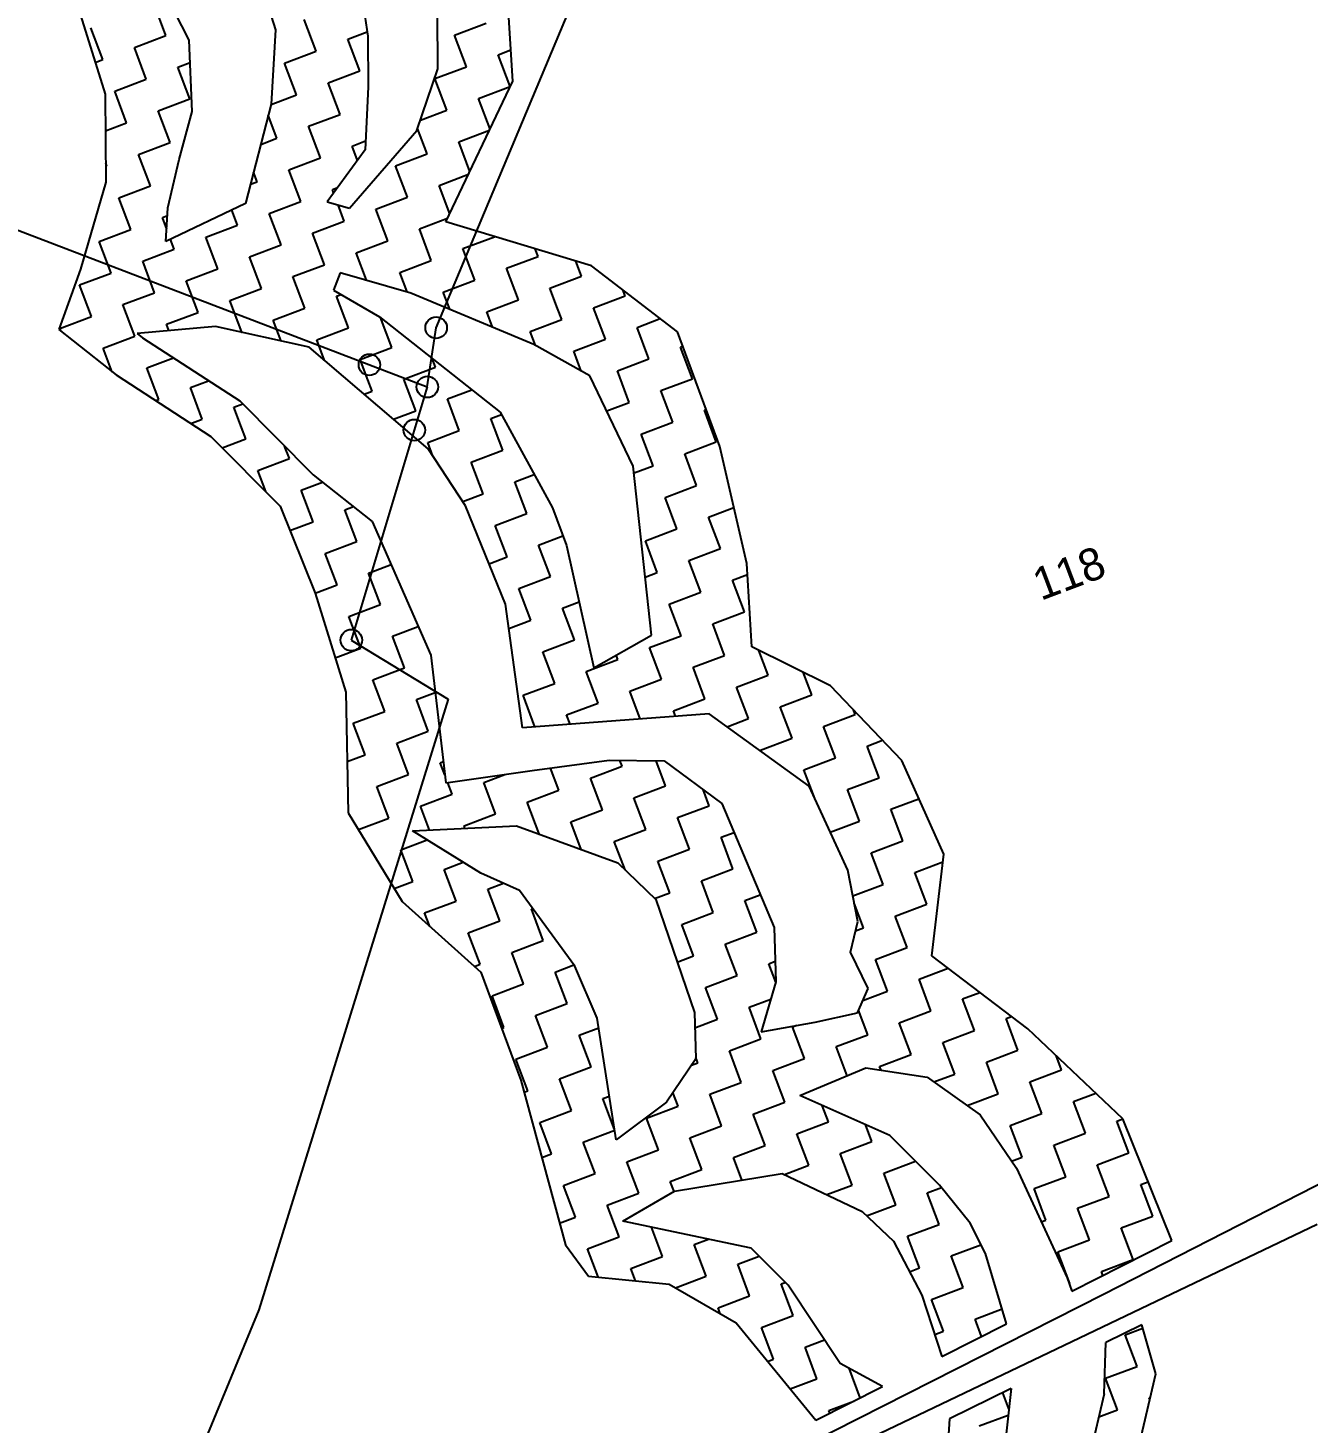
# Model space of a CAD drawing. Header units: metres. Extents: x 307096 to 311250, y 1932270 to 1936190.
# Drawn here: x 310046.4 to 310417.4, y 1934458.8 to 1934863 of the extents above; entities that cross this region are included whole.
import ezdxf

# ---------------------------------------------------------------- set-up
doc = ezdxf.new("R2010")
doc.units = ezdxf.units.M
for name, color, linetype in [('POLY_HATCH', 12, 'Continuous'), ('POLY_PARCEL', 6, 'Continuous'), ('POLY_WATER', 4, 'Continuous'), ('TEXT_PARCEL', 7, 'Continuous')]:
    doc.layers.add(name, color=color, linetype=linetype)
doc.styles.add('TEXT_MAP', font='')
doc.styles.get('TEXT_MAP').set_extended_font_data('Kruti Dev 050')

msp = doc.modelspace()

# ---------------------------------------------------------------- linework, layer by layer
for centre in [(310164.71, 1934776.18), (310145.37, 1934765.44), (310162.15, 1934759.02), (310158.4, 1934746.52), (310140.13, 1934685.66)]:
    msp.add_circle(centre, 3.11)
at = {"layer": 'POLY_HATCH'}
for p, q in [((310109.25, 1934891.18), (310118.12, 1934862.45)), ((310186.93, 1934847.57), (310184.3, 1934888.73)), ((310093.19, 1934859.47), (310084.08, 1934877.42)), ((310142.61, 1934876.11), (310144.94, 1934860.66)), ((310165.23, 1934851.2), (310165.07, 1934867.09)), ((310061.7, 1934866.72), (310068.79, 1934843.85)), ((310093.99, 1934838.78), (310093.19, 1934859.47)), ((310118.12, 1934862.45), (310116.88, 1934840.99)), ((310144.94, 1934860.66), (310145.05, 1934845.92)), ((310159.13, 1934833.35), (310165.23, 1934851.2)), ((310167.54, 1934806.85), (310186.93, 1934847.57)), ((310068.79, 1934843.85), (310069, 1934818.38)), ((310145.05, 1934845.92), (310144.14, 1934827.7)), ((310090.26, 1934824.93), (310093.99, 1934838.78)), ((310116.88, 1934840.99), (310109.48, 1934812.14)), ((310139.61, 1934810.83), (310159.13, 1934833.35)), ((310144.14, 1934827.7), (310133.09, 1934812.64)), ((310087.01, 1934810.87), (310090.26, 1934824.93)), ((310069, 1934818.38), (310061.7, 1934793.13)), ((310109.48, 1934812.14), (310086.41, 1934801.11)), ((310086.41, 1934801.11), (310087.01, 1934810.87)), ((310133.09, 1934812.64), (310139.61, 1934810.83)), ((310209.71, 1934794.15), (310167.54, 1934806.85)), ((310234.65, 1934774.95), (310209.71, 1934794.15)), ((310061.7, 1934793.13), (310055.39, 1934775.68)), ((310136.92, 1934792.11), (310134.93, 1934787.08)), ((310157.42, 1934786.23), (310136.92, 1934792.11)), ((310134.93, 1934787.08), (310148.33, 1934779.33)), ((310193.02, 1934771.28), (310157.42, 1934786.23)), ((310148.33, 1934779.33), (310183.26, 1934751.68)), ((310055.39, 1934775.68), (310071.95, 1934762.49)), ((310100.73, 1934776.57), (310078.07, 1934774.49)), ((310078.07, 1934774.49), (310079.66, 1934773.21)), ((310127.92, 1934770.5), (310100.73, 1934776.57)), ((310246.93, 1934741.8), (310234.65, 1934774.95)), ((310079.66, 1934773.21), (310107.78, 1934754.99)), ((310162.35, 1934741.11), (310127.92, 1934770.5)), ((310209.27, 1934762.24), (310193.02, 1934771.28)), ((310071.95, 1934762.49), (310099.42, 1934744.69)), ((310221.84, 1934736.04), (310209.27, 1934762.24)), ((310107.78, 1934754.99), (310129.08, 1934733.59)), ((310183.26, 1934751.68), (310198.39, 1934723.95)), ((310099.42, 1934744.69), (310119.49, 1934724.52)), ((310254.72, 1934707.83), (310246.93, 1934741.8)), ((310173.24, 1934724.61), (310162.35, 1934741.11)), ((310129.08, 1934733.59), (310146.2, 1934720.01)), ((310227.08, 1934687.08), (310221.84, 1934736.04)), ((310119.49, 1934724.52), (310129.65, 1934699.31)), ((310184.78, 1934696.09), (310173.24, 1934724.61)), ((310198.39, 1934723.95), (310202.5, 1934713.06)), ((310146.2, 1934720.01), (310163.14, 1934681.3)), ((310202.5, 1934713.06), (310210.4, 1934677.68)), ((310256.17, 1934683.71), (310254.72, 1934707.83)), ((310129.65, 1934699.31), (310138.53, 1934670.56)), ((310189.74, 1934660.25), (310184.78, 1934696.09)), ((310210.4, 1934677.68), (310227.08, 1934687.08)), ((310163.14, 1934681.3), (310167.48, 1934644.28)), ((310279, 1934672.44), (310256.17, 1934683.71)), ((310138.53, 1934670.56), (310139.24, 1934635.66)), ((310299.64, 1934650.75), (310279, 1934672.44)), ((310243.83, 1934664.33), (310189.74, 1934660.25)), ((310272.75, 1934643.35), (310243.83, 1934664.33)), ((310192.57, 1934647.91), (310214.8, 1934650.85)), ((310214.8, 1934650.85), (310230.81, 1934650.67)), ((310230.81, 1934650.67), (310247.53, 1934638.31)), ((310311.82, 1934623.68), (310299.64, 1934650.75)), ((310167.48, 1934644.28), (310192.57, 1934647.91)), ((310283.99, 1934619.02), (310272.75, 1934643.35)), ((310247.53, 1934638.31), (310262.63, 1934602.41)), ((310139.24, 1934635.66), (310154.86, 1934609.89)), ((310157.86, 1934630.4), (310188.02, 1934631.83)), ((310177.61, 1934618.18), (310157.86, 1934630.4)), ((310188.02, 1934631.83), (310217.35, 1934621.12)), ((310217.35, 1934621.12), (310228.36, 1934610.5)), ((310308.3, 1934594.18), (310311.82, 1934623.68)), ((310188.86, 1934613.1), (310177.61, 1934618.18)), ((310286.87, 1934604.16), (310283.99, 1934619.02)), ((310204.92, 1934591.16), (310188.86, 1934613.1)), ((310154.86, 1934609.89), (310177.65, 1934589.45)), ((310228.36, 1934610.5), (310239.53, 1934577.78)), ((310284.8, 1934595.22), (310286.87, 1934604.16)), ((310262.63, 1934602.41), (310263.13, 1934586.66)), ((310289.93, 1934584.71), (310284.8, 1934595.22)), ((310336.17, 1934573.03), (310308.3, 1934594.18)), ((310177.65, 1934589.45), (310189.21, 1934558.21)), ((310211.38, 1934576.1), (310204.92, 1934591.16)), ((310263.13, 1934586.66), (310258.85, 1934572.21)), ((310286.75, 1934577.68), (310289.93, 1934584.71)), ((310216.89, 1934540.86), (310211.38, 1934576.1)), ((310239.53, 1934577.78), (310239.94, 1934564.32)), ((310274.52, 1934575.01), (310286.75, 1934577.68)), ((310258.85, 1934572.21), (310274.52, 1934575.01)), ((310363.71, 1934546.95), (310336.17, 1934573.03)), ((310239.94, 1934564.32), (310231.44, 1934551.79)), ((310270.06, 1934553.71), (310289.21, 1934561.71)), ((310289.21, 1934561.71), (310306.94, 1934559.06)), ((310189.21, 1934558.21), (310202.19, 1934510.48)), ((310306.94, 1934559.06), (310322.33, 1934548.15)), ((310231.44, 1934551.79), (310216.89, 1934540.86)), ((310296.19, 1934542.18), (310270.06, 1934553.71)), ((310322.33, 1934548.15), (310332.84, 1934532.68)), ((310377.88, 1934511.68), (310363.71, 1934546.95)), ((310310.57, 1934527.78), (310296.19, 1934542.18)), ((310332.84, 1934532.68), (310347.55, 1934500.9)), ((310233.81, 1934526.04), (310264.94, 1934531.17)), ((310264.94, 1934531.17), (310288.18, 1934520.11)), ((310319.41, 1934516.72), (310310.57, 1934527.78)), ((310218.83, 1934517.28), (310233.81, 1934526.04)), ((310288.18, 1934520.11), (310297.27, 1934511.48)), ((310255.99, 1934509.52), (310218.83, 1934517.28)), ((310323.9, 1934507.92), (310319.41, 1934516.72)), ((310297.27, 1934511.48), (310305.47, 1934495.92)), ((310348.92, 1934497.07), (310377.88, 1934511.68)), ((310202.19, 1934510.48), (310208.88, 1934501.43)), ((310266.66, 1934498.77), (310255.99, 1934509.52)), ((310330, 1934487.53), (310323.9, 1934507.92)), ((310208.88, 1934501.43), (310232.27, 1934499.11)), ((310232.27, 1934499.11), (310251.6, 1934487.84)), ((310347.55, 1934500.9), (310348.92, 1934497.07)), ((310281.82, 1934476.11), (310266.66, 1934498.77)), ((310305.47, 1934495.92), (310311.24, 1934478.07)), ((310251.6, 1934487.84), (310274.69, 1934459.65)), ((310311.24, 1934478.07), (310330, 1934487.53)), ((310369.17, 1934487.29), (310358.76, 1934482.21)), ((310373.23, 1934473.11), (310369.17, 1934487.29)), ((310358.31, 1934467.3), (310358.76, 1934482.21)), ((310294.07, 1934469.42), (310281.82, 1934476.11)), ((310367.99, 1934450.78), (310373.23, 1934473.11)), ((310274.69, 1934459.65), (310294.07, 1934469.42)), ((310331.3, 1934468.8), (310313.49, 1934460.1)), ((310331.3, 1934468.8), (310326.67, 1934427.3)), ((310358.31, 1934467.3), (310350.86, 1934435.53)), ((310313.49, 1934460.1), (310311.08, 1934424.51))]:
    msp.add_line(p, q, dxfattribs=at)
at = {"layer": 'POLY_HATCH', "linetype": 'Continuous'}
for p, q in [((310086.42, 1934860.79), (310082.97, 1934869.95)), ((310068.11, 1934853.88), (310064.65, 1934863.04)), ((310129.97, 1934856.29), (310126.51, 1934865.45)), ((310170.05, 1934860.95), (310179.21, 1934864.4)), ((310077.27, 1934857.33), (310086.42, 1934860.79)), ((310139.12, 1934859.74), (310144.75, 1934861.87)), ((310142.58, 1934850.59), (310139.12, 1934859.74)), ((310173.51, 1934851.79), (310170.05, 1934860.95)), ((310080.72, 1934848.18), (310077.27, 1934857.33)), ((310120.81, 1934852.84), (310129.97, 1934856.29)), ((310182.67, 1934855.25), (310186.35, 1934856.64)), ((310186.12, 1934846.09), (310182.67, 1934855.25)), ((310065.94, 1934853.06), (310068.11, 1934853.88)), ((310089.88, 1934851.63), (310093.44, 1934852.97)), ((310093.33, 1934842.47), (310089.88, 1934851.63)), ((310124.26, 1934843.68), (310120.81, 1934852.84)), ((310164.35, 1934848.34), (310173.51, 1934851.79)), ((310071.56, 1934844.72), (310080.72, 1934848.18)), ((310133.42, 1934847.13), (310142.58, 1934850.59)), ((310136.88, 1934837.97), (310133.42, 1934847.13)), ((310167.8, 1934839.18), (310164.35, 1934848.34)), ((310075.02, 1934835.56), (310071.56, 1934844.72)), ((310116.86, 1934840.88), (310124.26, 1934843.68)), ((310176.96, 1934842.63), (310186.12, 1934846.09)), ((310180.33, 1934833.71), (310176.96, 1934842.63)), ((310084.18, 1934839.02), (310093.33, 1934842.47)), ((310087.63, 1934829.86), (310084.18, 1934839.02)), ((310160.13, 1934836.28), (310167.8, 1934839.18)), ((310068.88, 1934833.25), (310075.02, 1934835.56)), ((310118.56, 1934831.06), (310116.05, 1934837.73)), ((310127.72, 1934834.52), (310136.88, 1934837.97)), ((310131.17, 1934825.36), (310127.72, 1934834.52)), ((310113.88, 1934829.3), (310118.56, 1934831.06)), ((310162.1, 1934826.57), (310159.32, 1934833.93)), ((310171.26, 1934830.02), (310180.18, 1934833.38)), ((310078.47, 1934826.4), (310087.63, 1934829.86)), ((310081.93, 1934817.25), (310078.47, 1934826.4)), ((310140.33, 1934828.82), (310144.27, 1934830.3)), ((310141.9, 1934824.65), (310140.33, 1934828.82)), ((310152.94, 1934823.11), (310162.1, 1934826.57)), ((310174.49, 1934821.45), (310171.26, 1934830.02)), ((310069.31, 1934822.95), (310068.96, 1934823.89)), ((310068.97, 1934822.82), (310069.31, 1934822.95)), ((310122.01, 1934821.91), (310131.17, 1934825.36)), ((310156.4, 1934813.95), (310152.94, 1934823.11)), ((310110.91, 1934817.72), (310112.86, 1934818.45)), ((310112.86, 1934818.45), (310111.81, 1934821.22)), ((310125.47, 1934812.75), (310122.01, 1934821.91)), ((310165.56, 1934817.41), (310174.11, 1934820.63)), ((310072.77, 1934813.79), (310081.93, 1934817.25)), ((310134.63, 1934816.2), (310136.12, 1934816.76)), ((310134.99, 1934815.23), (310134.63, 1934816.2)), ((310168.66, 1934809.19), (310165.56, 1934817.41)), ((310076.22, 1934804.63), (310072.77, 1934813.79)), ((310107.15, 1934805.84), (310105.49, 1934810.24)), ((310116.31, 1934809.29), (310125.47, 1934812.75)), ((310138.08, 1934807.04), (310136.31, 1934811.75)), ((310147.24, 1934810.5), (310156.4, 1934813.95)), ((310150.69, 1934801.34), (310147.24, 1934810.5)), ((310085.38, 1934808.09), (310086.87, 1934808.65)), ((310086.63, 1934804.76), (310085.38, 1934808.09)), ((310119.76, 1934800.14), (310116.31, 1934809.29)), ((310128.92, 1934803.59), (310138.08, 1934807.04)), ((310159.85, 1934804.79), (310168.04, 1934807.88)), ((310067.06, 1934801.18), (310076.22, 1934804.63)), ((310097.99, 1934802.38), (310107.15, 1934805.84)), ((310101.45, 1934793.23), (310097.99, 1934802.38)), ((310132.38, 1934794.43), (310128.92, 1934803.59)), ((310163.31, 1934795.64), (310159.85, 1934804.79)), ((310172.46, 1934799.09), (310181.62, 1934802.55)), ((310181.62, 1934802.55), (310181.6, 1934802.62)), ((310070.52, 1934792.02), (310067.06, 1934801.18)), ((310079.68, 1934795.48), (310088.84, 1934798.93)), ((310088.84, 1934798.93), (310087.77, 1934801.76)), ((310110.61, 1934796.68), (310119.76, 1934800.14)), ((310141.54, 1934797.89), (310150.69, 1934801.34)), ((310175.92, 1934789.93), (310172.46, 1934799.09)), ((310194.24, 1934796.84), (310193.4, 1934799.06)), ((310083.13, 1934786.32), (310079.68, 1934795.48)), ((310114.06, 1934787.52), (310110.61, 1934796.68)), ((310123.22, 1934790.98), (310132.38, 1934794.43)), ((310144.54, 1934789.92), (310141.54, 1934797.89)), ((310154.15, 1934792.18), (310163.31, 1934795.64)), ((310185.08, 1934793.39), (310194.24, 1934796.84)), ((310206.85, 1934791.14), (310205.2, 1934795.5)), ((310061.36, 1934788.57), (310070.52, 1934792.02)), ((310092.29, 1934789.77), (310101.45, 1934793.23)), ((310126.67, 1934781.82), (310123.22, 1934790.98)), ((310156.27, 1934786.56), (310154.15, 1934792.18)), ((310188.53, 1934784.23), (310185.08, 1934793.39)), ((310197.69, 1934787.68), (310206.85, 1934791.14)), ((310064.82, 1934779.41), (310061.36, 1934788.57)), ((310073.97, 1934782.86), (310083.13, 1934786.32)), ((310095.74, 1934780.61), (310092.29, 1934789.77)), ((310104.9, 1934784.07), (310114.06, 1934787.52)), ((310166.76, 1934786.48), (310175.92, 1934789.93)), ((310168.63, 1934781.52), (310166.76, 1934786.48)), ((310199.91, 1934781.79), (310197.69, 1934787.68)), ((310219.46, 1934785.43), (310218.82, 1934787.13)), ((310077.43, 1934773.7), (310073.97, 1934782.86)), ((310108.36, 1934774.91), (310104.9, 1934784.07)), ((310135.83, 1934785.27), (310137.17, 1934785.78)), ((310139.29, 1934776.12), (310135.83, 1934785.27)), ((310179.37, 1934780.77), (310188.53, 1934784.23)), ((310210.3, 1934781.98), (310219.46, 1934785.43)), ((310213.76, 1934772.82), (310210.3, 1934781.98)), ((310055.66, 1934775.95), (310064.82, 1934779.41)), ((310086.59, 1934777.16), (310095.74, 1934780.61)), ((310117.52, 1934778.36), (310126.67, 1934781.82)), ((310119.8, 1934772.31), (310117.52, 1934778.36)), ((310151.9, 1934770.41), (310148.62, 1934779.09)), ((310181.06, 1934776.3), (310179.37, 1934780.77)), ((310191.99, 1934775.07), (310201.14, 1934778.53)), ((310201.14, 1934778.53), (310199.91, 1934781.79)), ((310222.92, 1934776.28), (310229.63, 1934778.81)), ((310055.92, 1934775.26), (310055.66, 1934775.95)), ((310087.27, 1934775.33), (310086.59, 1934777.16)), ((310108.29, 1934774.88), (310108.36, 1934774.91)), ((310130.13, 1934772.66), (310139.29, 1934776.12)), ((310193.52, 1934771), (310191.99, 1934775.07)), ((310226.37, 1934767.12), (310222.92, 1934776.28)), ((310068.27, 1934770.25), (310077.43, 1934773.7)), ((310070.87, 1934763.34), (310068.27, 1934770.25)), ((310132.38, 1934766.69), (310130.13, 1934772.66)), ((310142.74, 1934766.96), (310151.9, 1934770.41)), ((310204.6, 1934769.37), (310213.76, 1934772.82)), ((310235.53, 1934770.57), (310236.18, 1934770.82)), ((310238.98, 1934761.41), (310235.53, 1934770.57)), ((310080.88, 1934764.55), (310088.57, 1934767.45)), ((310144.96, 1934761.06), (310142.74, 1934766.96)), ((310164.51, 1934764.71), (310163.54, 1934767.29)), ((310206.76, 1934763.63), (310204.6, 1934769.37)), ((310217.21, 1934763.66), (310226.37, 1934767.12)), ((310084.34, 1934755.39), (310080.88, 1934764.55)), ((310155.35, 1934761.25), (310164.51, 1934764.71)), ((310220.67, 1934754.51), (310217.21, 1934763.66)), ((310093.49, 1934758.84), (310098.77, 1934760.83)), ((310096.95, 1934749.68), (310093.49, 1934758.84)), ((310143.84, 1934756.91), (310146.19, 1934757.8)), ((310146.19, 1934757.8), (310144.96, 1934761.06)), ((310158.81, 1934752.09), (310155.35, 1934761.25)), ((310167.97, 1934755.55), (310175.02, 1934758.21)), ((310229.82, 1934757.96), (310238.98, 1934761.41)), ((310233.28, 1934748.8), (310229.82, 1934757.96)), ((310083.43, 1934755.05), (310084.34, 1934755.39)), ((310106.11, 1934753.14), (310108.67, 1934754.1)), ((310171.42, 1934746.39), (310167.97, 1934755.55)), ((310214.16, 1934752.05), (310220.67, 1934754.51)), ((310093.64, 1934748.43), (310096.95, 1934749.68)), ((310108.33, 1934747.25), (310106.11, 1934753.14)), ((310152.33, 1934749.65), (310158.81, 1934752.09)), ((310180.58, 1934749.85), (310183.64, 1934751)), ((310184.03, 1934740.69), (310180.58, 1934749.85)), ((310242.44, 1934752.26), (310242.98, 1934752.46)), ((310245.89, 1934743.1), (310242.44, 1934752.26)), ((310109.56, 1934743.98), (310108.33, 1934747.25)), ((310162.26, 1934742.94), (310171.42, 1934746.39)), ((310224.12, 1934745.35), (310233.28, 1934748.8)), ((310102.7, 1934741.39), (310109.56, 1934743.98)), ((310122.17, 1934738.28), (310120.81, 1934741.9)), ((310163.76, 1934738.96), (310162.26, 1934742.94)), ((310227.57, 1934736.19), (310224.12, 1934745.35)), ((310236.73, 1934739.64), (310245.89, 1934743.1)), ((310113.02, 1934734.82), (310122.17, 1934738.28)), ((310174.87, 1934737.23), (310184.03, 1934740.69)), ((310240.19, 1934730.49), (310236.73, 1934739.64)), ((310115.33, 1934728.7), (310113.02, 1934734.82)), ((310178.33, 1934728.07), (310174.87, 1934737.23)), ((310187.49, 1934731.53), (310193.1, 1934733.65)), ((310222.04, 1934734.1), (310227.57, 1934736.19)), ((310125.63, 1934729.12), (310131.79, 1934731.44)), ((310190.94, 1934722.37), (310187.49, 1934731.53)), ((310231.03, 1934727.03), (310240.19, 1934730.49)), ((310129.08, 1934719.96), (310125.63, 1934729.12)), ((310172.42, 1934725.85), (310178.33, 1934728.07)), ((310234.48, 1934717.87), (310231.03, 1934727.03)), ((310138.24, 1934723.42), (310140.73, 1934724.35)), ((310141.7, 1934714.26), (310138.24, 1934723.42)), ((310181.78, 1934718.92), (310190.94, 1934722.37)), ((310243.64, 1934721.33), (310250.99, 1934724.1)), ((310247.1, 1934712.17), (310243.64, 1934721.33)), ((310122.35, 1934717.42), (310129.08, 1934719.96)), ((310185.24, 1934709.76), (310181.78, 1934718.92)), ((310225.33, 1934714.42), (310234.48, 1934717.87)), ((310132.54, 1934710.8), (310141.7, 1934714.26)), ((310194.4, 1934713.21), (310201.44, 1934715.87)), ((310197.85, 1934704.05), (310194.4, 1934713.21)), ((310228.78, 1934705.26), (310225.33, 1934714.42)), ((310135.99, 1934701.64), (310132.54, 1934710.8)), ((310180.04, 1934707.8), (310185.24, 1934709.76)), ((310237.94, 1934708.71), (310247.1, 1934712.17)), ((310145.15, 1934705.1), (310151.65, 1934707.55)), ((310225.27, 1934703.94), (310228.78, 1934705.26)), ((310241.39, 1934699.56), (310237.94, 1934708.71)), ((310129.67, 1934699.26), (310135.99, 1934701.64)), ((310148.61, 1934695.94), (310145.15, 1934705.1)), ((310188.69, 1934700.6), (310197.85, 1934704.05)), ((310250.55, 1934703.01), (310254.91, 1934704.66)), ((310254.01, 1934693.85), (310250.55, 1934703.01)), ((310192.15, 1934691.44), (310188.69, 1934700.6)), ((310232.23, 1934696.1), (310241.39, 1934699.56)), ((310139.45, 1934692.49), (310148.61, 1934695.94)), ((310201.31, 1934694.9), (310206.15, 1934696.72)), ((310204.76, 1934685.74), (310201.31, 1934694.9)), ((310235.69, 1934686.94), (310232.23, 1934696.1)), ((310244.85, 1934690.4), (310254.01, 1934693.85)), ((310142.9, 1934683.33), (310139.45, 1934692.49)), ((310152.06, 1934686.78), (310159.51, 1934689.59)), ((310185.75, 1934689.03), (310192.15, 1934691.44)), ((310248.3, 1934681.24), (310244.85, 1934690.4)), ((310155.51, 1934677.62), (310152.06, 1934686.78)), ((310195.6, 1934682.28), (310204.76, 1934685.74)), ((310226.53, 1934683.49), (310235.69, 1934686.94)), ((310135.45, 1934680.52), (310142.9, 1934683.33)), ((310199.06, 1934673.13), (310195.6, 1934682.28)), ((310217.37, 1934680.03), (310216.88, 1934681.34)), ((310229.99, 1934674.33), (310226.53, 1934683.49)), ((310239.14, 1934677.79), (310248.3, 1934681.24)), ((310260.91, 1934675.54), (310258.21, 1934682.7)), ((310146.36, 1934674.17), (310155.51, 1934677.62)), ((310208.21, 1934676.58), (310217.37, 1934680.03)), ((310242.6, 1934668.63), (310239.14, 1934677.79)), ((310149.81, 1934665.01), (310146.36, 1934674.17)), ((310189.9, 1934669.67), (310199.06, 1934673.13)), ((310211.67, 1934667.42), (310208.21, 1934676.58)), ((310220.83, 1934670.88), (310229.99, 1934674.33)), ((310251.76, 1934672.08), (310260.91, 1934675.54)), ((310273.53, 1934669.83), (310271.07, 1934676.36)), ((310158.97, 1934668.47), (310164.4, 1934670.52)), ((310193.35, 1934660.52), (310189.9, 1934669.67)), ((310223.87, 1934662.82), (310220.83, 1934670.88)), ((310255.21, 1934662.92), (310251.76, 1934672.08)), ((310264.37, 1934666.38), (310273.53, 1934669.83)), ((310140.65, 1934661.56), (310149.81, 1934665.01)), ((310162.42, 1934659.31), (310158.97, 1934668.47)), ((310202.51, 1934663.97), (310211.67, 1934667.42)), ((310233.44, 1934665.17), (310242.6, 1934668.63)), ((310234.04, 1934663.59), (310233.44, 1934665.17)), ((310267.82, 1934657.22), (310264.37, 1934666.38)), ((310286.14, 1934664.13), (310285.64, 1934665.46)), ((310144.11, 1934652.4), (310140.65, 1934661.56)), ((310203.52, 1934661.29), (310202.51, 1934663.97)), ((310248.99, 1934660.58), (310255.21, 1934662.92)), ((310276.98, 1934660.67), (310286.14, 1934664.13)), ((310280.44, 1934651.52), (310276.98, 1934660.67)), ((310153.27, 1934655.85), (310162.42, 1934659.31)), ((310258.67, 1934653.77), (310267.82, 1934657.22)), ((310289.59, 1934654.97), (310294.03, 1934656.64)), ((310156.72, 1934646.69), (310153.27, 1934655.85)), ((310258.77, 1934653.49), (310258.67, 1934653.77)), ((310293.05, 1934645.81), (310289.59, 1934654.97)), ((310138.94, 1934650.45), (310144.11, 1934652.4)), ((310165.88, 1934650.15), (310166.75, 1934650.48)), ((310167.21, 1934646.63), (310165.88, 1934650.15)), ((310200.26, 1934642.2), (310197.84, 1934648.61)), ((310209.42, 1934645.65), (310218.58, 1934649.11)), ((310218.58, 1934649.11), (310217.93, 1934650.81)), ((310231.19, 1934643.4), (310228.44, 1934650.7)), ((310271.28, 1934648.06), (310280.44, 1934651.52)), ((310147.56, 1934643.24), (310156.72, 1934646.69)), ((310178.49, 1934644.45), (310184.62, 1934646.76)), ((310212.87, 1934636.49), (310209.42, 1934645.65)), ((310274.42, 1934639.73), (310271.28, 1934648.06)), ((310283.89, 1934642.36), (310293.05, 1934645.81)), ((310151.02, 1934634.08), (310147.56, 1934643.24)), ((310160.17, 1934637.54), (310169.33, 1934640.99)), ((310169.33, 1934640.99), (310168.06, 1934644.36)), ((310181.95, 1934635.29), (310178.49, 1934644.45)), ((310191.1, 1934638.74), (310200.26, 1934642.2)), ((310222.03, 1934639.95), (310231.19, 1934643.4)), ((310243.8, 1934637.7), (310242.04, 1934642.38)), ((310287.35, 1934633.2), (310283.89, 1934642.36)), ((310162.78, 1934630.63), (310160.17, 1934637.54)), ((310194.56, 1934629.58), (310191.1, 1934638.74)), ((310203.72, 1934633.04), (310212.87, 1934636.49)), ((310225.49, 1934630.79), (310222.03, 1934639.95)), ((310234.65, 1934634.24), (310243.8, 1934637.7)), ((310296.5, 1934636.65), (310304.6, 1934639.71)), ((310299.96, 1934627.5), (310296.5, 1934636.65)), ((310142.21, 1934630.76), (310151.02, 1934634.08)), ((310172.79, 1934631.83), (310181.95, 1934635.29)), ((310206.75, 1934624.99), (310203.72, 1934633.04)), ((310238.1, 1934625.09), (310234.65, 1934634.24)), ((310278.91, 1934630.02), (310287.35, 1934633.2)), ((310173.06, 1934631.12), (310172.79, 1934631.83)), ((310194.37, 1934629.51), (310194.56, 1934629.58)), ((310216.33, 1934627.33), (310225.49, 1934630.79)), ((310247.26, 1934628.54), (310251.04, 1934629.97)), ((310250.71, 1934619.38), (310247.26, 1934628.54)), ((310154.47, 1934624.92), (310162.07, 1934627.79)), ((310157.93, 1934615.77), (310154.47, 1934624.92)), ((310219.43, 1934619.11), (310216.33, 1934627.33)), ((310228.94, 1934621.63), (310238.1, 1934625.09)), ((310290.8, 1934624.04), (310299.96, 1934627.5)), ((310167.08, 1934619.22), (310172.58, 1934621.29)), ((310232.4, 1934612.47), (310228.94, 1934621.63)), ((310294.25, 1934614.88), (310290.8, 1934624.04)), ((310303.41, 1934618.34), (310311.55, 1934621.41)), ((310170.54, 1934610.06), (310167.08, 1934619.22)), ((310241.55, 1934615.93), (310250.71, 1934619.38)), ((310306.87, 1934609.18), (310303.41, 1934618.34)), ((310152.53, 1934613.73), (310157.93, 1934615.77)), ((310179.7, 1934613.52), (310184.19, 1934615.21)), ((310183.15, 1934604.36), (310179.7, 1934613.52)), ((310228.02, 1934610.82), (310232.4, 1934612.47)), ((310245.01, 1934606.77), (310241.55, 1934615.93)), ((310285.44, 1934611.56), (310294.25, 1934614.88)), ((310161.38, 1934606.61), (310170.54, 1934610.06)), ((310254.17, 1934610.22), (310258.64, 1934611.91)), ((310257.62, 1934601.07), (310254.17, 1934610.22)), ((310288.55, 1934602.27), (310285.85, 1934609.44)), ((310297.71, 1934605.73), (310306.87, 1934609.18)), ((310162.84, 1934602.73), (310161.38, 1934606.61)), ((310173.99, 1934600.9), (310183.15, 1934604.36)), ((310192.31, 1934607.81), (310192.64, 1934607.94)), ((310195.76, 1934598.65), (310192.31, 1934607.81)), ((310235.85, 1934603.31), (310245.01, 1934606.77)), ((310301.16, 1934596.57), (310297.71, 1934605.73)), ((310177.45, 1934591.75), (310173.99, 1934600.9)), ((310239.31, 1934594.16), (310235.85, 1934603.31)), ((310248.46, 1934597.61), (310257.62, 1934601.07)), ((310286.23, 1934601.39), (310288.55, 1934602.27)), ((310186.61, 1934595.2), (310195.76, 1934598.65)), ((310251.92, 1934588.45), (310248.46, 1934597.61)), ((310292.01, 1934593.11), (310301.16, 1934596.57)), ((310190.06, 1934586.04), (310186.61, 1934595.2)), ((310234.55, 1934592.36), (310239.31, 1934594.16)), ((310261.08, 1934591.91), (310262.94, 1934592.61)), ((310295.46, 1934583.95), (310292.01, 1934593.11)), ((310175.78, 1934591.12), (310177.45, 1934591.75)), ((310199.22, 1934589.5), (310204.64, 1934591.54)), ((310202.67, 1934580.34), (310199.22, 1934589.5)), ((310242.76, 1934585), (310251.92, 1934588.45)), ((310263.1, 1934586.55), (310261.08, 1934591.91)), ((310304.62, 1934587.41), (310313.04, 1934590.58)), ((310180.9, 1934582.59), (310190.06, 1934586.04)), ((310246.21, 1934575.84), (310242.76, 1934585)), ((310288.38, 1934581.28), (310295.46, 1934583.95)), ((310308.07, 1934578.25), (310304.62, 1934587.41)), ((310184.36, 1934573.43), (310180.9, 1934582.59)), ((310193.51, 1934576.88), (310202.67, 1934580.34)), ((310255.37, 1934579.29), (310261.65, 1934581.66)), ((310317.23, 1934581.71), (310322.24, 1934583.6)), ((310320.69, 1934572.55), (310317.23, 1934581.71)), ((310196.97, 1934567.73), (310193.51, 1934576.88)), ((310239.67, 1934573.37), (310246.21, 1934575.84)), ((310258.83, 1934570.14), (310255.37, 1934579.29)), ((310289.76, 1934571.34), (310287.08, 1934578.43)), ((310298.91, 1934574.8), (310308.07, 1934578.25)), ((310329.84, 1934576), (310331.45, 1934576.61)), ((310333.3, 1934566.84), (310329.84, 1934576)), ((310183.67, 1934573.17), (310184.36, 1934573.43)), ((310206.13, 1934571.18), (310211.81, 1934573.32)), ((310267.99, 1934573.59), (310269.26, 1934574.07)), ((310271.44, 1934564.43), (310267.99, 1934573.59)), ((310302.37, 1934565.64), (310298.91, 1934574.8)), ((310311.53, 1934569.09), (310320.69, 1934572.55)), ((310187.81, 1934564.27), (310196.97, 1934567.73)), ((310209.58, 1934562.02), (310206.13, 1934571.18)), ((310249.67, 1934566.68), (310258.83, 1934570.14)), ((310280.6, 1934567.89), (310289.76, 1934571.34)), ((310283.78, 1934559.44), (310280.6, 1934567.89)), ((310314.98, 1934559.93), (310311.53, 1934569.09)), ((310191.27, 1934555.11), (310187.81, 1934564.27)), ((310240.51, 1934563.23), (310239.93, 1934564.78)), ((310253.12, 1934557.52), (310249.67, 1934566.68)), ((310262.28, 1934560.98), (310271.44, 1934564.43)), ((310293.21, 1934562.18), (310302.37, 1934565.64)), ((310324.14, 1934563.39), (310333.3, 1934566.84)), ((310345.91, 1934561.14), (310344.35, 1934565.28)), ((310200.42, 1934558.57), (310209.58, 1934562.02)), ((310238.74, 1934562.56), (310240.51, 1934563.23)), ((310265.74, 1934551.82), (310262.28, 1934560.98)), ((310293.64, 1934561.05), (310293.21, 1934562.18)), ((310308.93, 1934557.65), (310314.98, 1934559.93)), ((310327.59, 1934554.23), (310324.14, 1934563.39)), ((310336.75, 1934557.69), (310345.91, 1934561.14)), ((310203.88, 1934549.41), (310200.42, 1934558.57)), ((310243.97, 1934554.07), (310253.12, 1934557.52)), ((310340.21, 1934548.53), (310336.75, 1934557.69)), ((310190.17, 1934554.7), (310191.27, 1934555.11)), ((310213.04, 1934552.86), (310214.9, 1934553.57)), ((310216.41, 1934543.91), (310213.04, 1934552.86)), ((310234.81, 1934550.61), (310233.32, 1934554.56)), ((310247.42, 1934544.91), (310243.97, 1934554.07)), ((310256.58, 1934548.37), (310265.74, 1934551.82)), ((310318.56, 1934550.82), (310327.59, 1934554.23)), ((310349.37, 1934551.98), (310355.82, 1934554.42)), ((310352.82, 1934542.82), (310349.37, 1934551.98)), ((310194.72, 1934545.95), (310203.88, 1934549.41)), ((310225.65, 1934547.16), (310234.81, 1934550.61)), ((310260.03, 1934539.21), (310256.58, 1934548.37)), ((310278.35, 1934546.12), (310276.57, 1934550.83)), ((310331.05, 1934545.07), (310340.21, 1934548.53)), ((310198.17, 1934536.8), (310194.72, 1934545.95)), ((310207.33, 1934540.25), (310216.45, 1934543.69)), ((310229.1, 1934538), (310225.65, 1934547.16)), ((310238.26, 1934541.46), (310247.42, 1934544.91)), ((310269.19, 1934542.66), (310278.35, 1934546.12)), ((310290.96, 1934540.41), (310289.12, 1934545.3)), ((310334.5, 1934535.91), (310331.05, 1934545.07)), ((310361.98, 1934546.28), (310363.71, 1934546.93)), ((310365.43, 1934537.12), (310361.98, 1934546.28)), ((310210.79, 1934531.09), (310207.33, 1934540.25)), ((310241.72, 1934532.3), (310238.26, 1934541.46)), ((310272.65, 1934533.5), (310269.19, 1934542.66)), ((310281.8, 1934536.96), (310290.96, 1934540.41)), ((310343.66, 1934539.37), (310352.82, 1934542.82)), ((310195.33, 1934535.72), (310198.17, 1934536.8)), ((310219.95, 1934534.55), (310229.1, 1934538)), ((310250.87, 1934535.75), (310260.03, 1934539.21)), ((310253.32, 1934529.26), (310250.87, 1934535.75)), ((310285.26, 1934527.8), (310281.8, 1934536.96)), ((310331.43, 1934534.75), (310334.5, 1934535.91)), ((310347.12, 1934530.21), (310343.66, 1934539.37)), ((310356.27, 1934533.67), (310365.43, 1934537.12)), ((310223.4, 1934525.39), (310219.95, 1934534.55)), ((310232.56, 1934528.84), (310241.72, 1934532.3)), ((310265.61, 1934530.85), (310272.65, 1934533.5)), ((310294.42, 1934531.25), (310303.57, 1934534.71)), ((310303.57, 1934534.71), (310303.53, 1934534.83)), ((310359.73, 1934524.51), (310356.27, 1934533.67)), ((310201.63, 1934527.64), (310210.79, 1934531.09)), ((310205.08, 1934518.48), (310201.63, 1934527.64)), ((310233.65, 1934525.94), (310232.56, 1934528.84)), ((310277.87, 1934525.01), (310285.26, 1934527.8)), ((310297.87, 1934522.1), (310294.42, 1934531.25)), ((310337.96, 1934526.76), (310347.12, 1934530.21)), ((310368.89, 1934527.96), (310371.02, 1934528.76)), ((310372.34, 1934518.8), (310368.89, 1934527.96)), ((310214.24, 1934521.93), (310223.4, 1934525.39)), ((310307.03, 1934525.55), (310311.12, 1934527.09)), ((310310.48, 1934516.39), (310307.03, 1934525.55)), ((310341.41, 1934517.6), (310337.96, 1934526.76)), ((310350.57, 1934521.05), (310359.73, 1934524.51)), ((310217.7, 1934512.78), (310214.24, 1934521.93)), ((310289.43, 1934518.91), (310297.87, 1934522.1)), ((310354.02, 1934511.89), (310350.57, 1934521.05)), ((310200.49, 1934516.75), (310205.08, 1934518.48)), ((310230.31, 1934507.07), (310227.11, 1934515.55)), ((310301.33, 1934512.94), (310310.48, 1934516.39)), ((310340.06, 1934517.09), (310341.41, 1934517.6)), ((310363.18, 1934515.35), (310372.34, 1934518.8)), ((310366.64, 1934506.19), (310363.18, 1934515.35)), ((310208.54, 1934509.32), (310217.7, 1934512.78)), ((310239.47, 1934510.53), (310243.64, 1934512.1)), ((310304.78, 1934503.78), (310301.33, 1934512.94)), ((310344.87, 1934508.44), (310354.02, 1934511.89)), ((310211.62, 1934501.16), (310208.54, 1934509.32)), ((310221.15, 1934503.62), (310230.31, 1934507.07)), ((310242.92, 1934501.37), (310239.47, 1934510.53)), ((310252.08, 1934504.82), (310258.32, 1934507.18)), ((310313.94, 1934507.23), (310322.58, 1934510.5)), ((310317.39, 1934498.08), (310313.94, 1934507.23)), ((310348.32, 1934499.28), (310344.87, 1934508.44)), ((310222.48, 1934500.08), (310221.15, 1934503.62)), ((310255.53, 1934495.67), (310252.08, 1934504.82)), ((310301.9, 1934502.69), (310304.78, 1934503.78)), ((310357.48, 1934502.74), (310366.64, 1934506.19)), ((310234.1, 1934498.04), (310242.92, 1934501.37)), ((310264.69, 1934499.12), (310265.87, 1934499.56)), ((310268.15, 1934489.96), (310264.69, 1934499.12)), ((310348.15, 1934499.22), (310348.32, 1934499.28)), ((310357.91, 1934501.6), (310357.48, 1934502.74)), ((310246.38, 1934492.21), (310255.53, 1934495.67)), ((310308.23, 1934494.62), (310317.39, 1934498.08)), ((310247.02, 1934490.51), (310246.38, 1934492.21)), ((310311.69, 1934485.46), (310308.23, 1934494.62)), ((310320.85, 1934488.92), (310328.7, 1934491.88)), ((310258.99, 1934486.51), (310268.15, 1934489.96)), ((310322.75, 1934483.88), (310320.85, 1934488.92)), ((310262.44, 1934477.35), (310258.99, 1934486.51)), ((310271.6, 1934480.8), (310277.25, 1934482.94)), ((310309.16, 1934484.51), (310311.69, 1934485.46)), ((310364.39, 1934484.42), (310369.45, 1934486.33)), ((310367.84, 1934475.26), (310364.39, 1934484.42)), ((310275.06, 1934471.65), (310271.6, 1934480.8)), ((310260.72, 1934476.7), (310262.44, 1934477.35)), ((310287.59, 1934466.15), (310284.36, 1934474.72)), ((310358.68, 1934471.81), (310367.84, 1934475.26)), ((310267.27, 1934468.71), (310275.06, 1934471.65)), ((310362.14, 1934462.65), (310358.68, 1934471.81)), ((310330.65, 1934462.93), (310328.88, 1934467.61)), ((310278.51, 1934462.49), (310285.7, 1934465.2)), ((310356.74, 1934460.61), (310362.14, 1934462.65)), ((310371.3, 1934466.1), (310371.62, 1934466.22)), ((310371.48, 1934465.63), (310371.3, 1934466.1)), ((310278.8, 1934461.72), (310278.51, 1934462.49)), ((310322.05, 1934457.99), (310330.45, 1934461.16))]:
    msp.add_line(p, q, dxfattribs=at)
at = {"layer": 'POLY_PARCEL'}
for p, q in [((310164.71, 1934776.18), (310210.4, 1934885.1)), ((309976.72, 1934829.96), (310162.15, 1934759.02)), ((310162.15, 1934759.02), (310164.71, 1934776.18)), ((310162.15, 1934759.02), (310140.13, 1934685.66)), ((310140.13, 1934685.66), (310168.19, 1934668.54)), ((310168.19, 1934668.54), (310113.34, 1934491.59)), ((310113.34, 1934491.59), (310093.06, 1934442.48))]:
    msp.add_line(p, q, dxfattribs=at)
at = {"layer": 'POLY_WATER'}
for p, q in [((310423.66, 1934529.61), (310358.04, 1934496.08)), ((310275.24, 1934447.29), (310419.97, 1934516.43)), ((310358.04, 1934496.08), (310272.85, 1934452.94))]:
    msp.add_line(p, q, dxfattribs=at)

# ---------------------------------------------------------------- texts
at = {"layer": 'TEXT_PARCEL', "style": 'TEXT_MAP'}
msp.add_text('118', height=9.397, rotation=20.6667, dxfattribs=at).set_placement((310339.9, 1934697.01))

doc.saveas('drawing.dxf')
